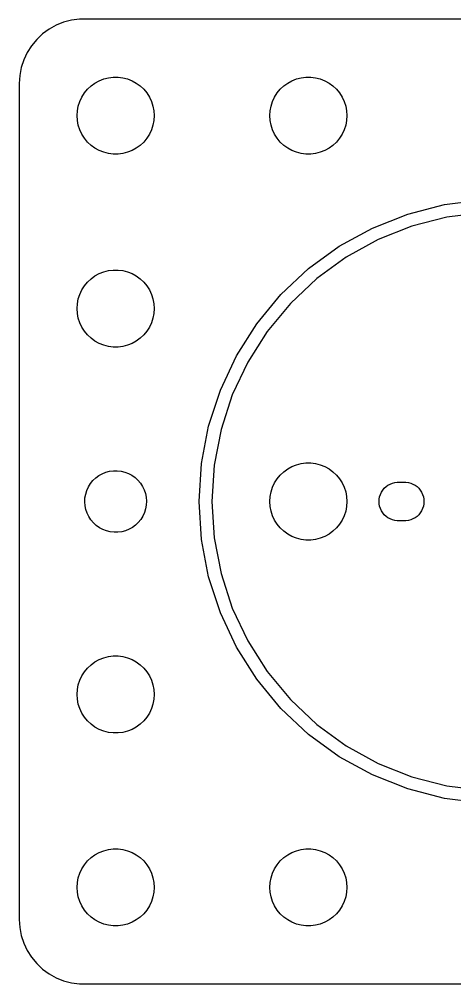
# Model space of a CAD drawing. Header units: metres. Extents: x -38 to 38, y -37 to 289.
# Drawn here: x -37.5 to -3.6, y 214.5 to 289.5 of the extents above; entities that cross this region are included whole.
import ezdxf

# ---------------------------------------------------------------- set-up
doc = ezdxf.new("R2010")
doc.units = ezdxf.units.M

msp = doc.modelspace()

# ---------------------------------------------------------------- linework, layer by layer
for p, q in [((-32.8139, 289.49), (-33.4369, 289.411)), ((32.8139, 289.49), (-32.8139, 289.49)), ((-35.1791, 288.722), (-35.6871, 288.353)), ((-34.6289, 289.024), (-35.1791, 288.722)), ((-34.0451, 289.255), (-34.6289, 289.024)), ((-33.4369, 289.411), (-34.0451, 289.255)), ((-35.6871, 288.353), (-36.1448, 287.923)), ((-36.5451, 287.439), (-36.8815, 286.909)), ((-36.1448, 287.923), (-36.5451, 287.439)), ((-36.8815, 286.909), (-37.1489, 286.341)), ((-37.3429, 285.743), (-37.4606, 285.127)), ((-37.1489, 286.341), (-37.3429, 285.743)), ((-37.4606, 285.127), (-37.5, 284.5)), ((-30.927, 284.853), (-30.5621, 284.947)), ((-30.5621, 284.947), (-30.1884, 284.994)), ((-30.1884, 284.994), (-29.8116, 284.994)), ((-29.8116, 284.994), (-29.4379, 284.947)), ((-29.4379, 284.947), (-29.0729, 284.853)), ((-15.927, 284.853), (-15.5621, 284.947)), ((-15.5621, 284.947), (-15.1884, 284.994)), ((-15.1884, 284.994), (-14.8116, 284.994)), ((-14.8116, 284.994), (-14.4379, 284.947)), ((-14.4379, 284.947), (-14.0729, 284.853)), ((-37.5, 284.5), (-37.5, 219.5)), ((-32.1869, 284.054), (-31.9123, 284.312)), ((-31.9123, 284.312), (-31.6075, 284.533)), ((-31.6075, 284.533), (-31.2773, 284.714)), ((-31.2773, 284.714), (-30.927, 284.853)), ((-29.0729, 284.853), (-28.7227, 284.714)), ((-28.7227, 284.714), (-28.3925, 284.533)), ((-28.3925, 284.533), (-28.0877, 284.312)), ((-28.0877, 284.312), (-27.8131, 284.054)), ((-17.1869, 284.054), (-16.9123, 284.312)), ((-16.9123, 284.312), (-16.6075, 284.533)), ((-16.6075, 284.533), (-16.2773, 284.714)), ((-16.2773, 284.714), (-15.927, 284.853)), ((-14.0729, 284.853), (-13.7227, 284.714)), ((-13.7227, 284.714), (-13.3925, 284.533)), ((-13.3925, 284.533), (-13.0877, 284.312)), ((-13.0877, 284.312), (-12.8131, 284.054)), ((-32.7893, 283.104), (-32.6289, 283.445)), ((-32.6289, 283.445), (-32.427, 283.763)), ((-32.427, 283.763), (-32.1869, 284.054)), ((-27.8131, 284.054), (-27.5729, 283.763)), ((-27.5729, 283.763), (-27.3711, 283.445)), ((-27.3711, 283.445), (-27.2107, 283.104)), ((-17.7893, 283.104), (-17.6289, 283.445)), ((-17.6289, 283.445), (-17.427, 283.763)), ((-17.427, 283.763), (-17.1869, 284.054)), ((-12.8131, 284.054), (-12.5729, 283.763)), ((-12.5729, 283.763), (-12.3711, 283.445)), ((-12.3711, 283.445), (-12.2107, 283.104)), ((-32.9763, 282.376), (-32.9057, 282.746)), ((-32.9057, 282.746), (-32.7893, 283.104)), ((-27.2107, 283.104), (-27.0942, 282.746)), ((-27.0942, 282.746), (-27.0237, 282.376)), ((-17.9763, 282.376), (-17.9057, 282.746)), ((-17.9057, 282.746), (-17.7893, 283.104)), ((-12.2107, 283.104), (-12.0942, 282.746)), ((-12.0942, 282.746), (-12.0237, 282.376)), ((-33, 282), (-32.9763, 282.376)), ((-32.9763, 281.624), (-33, 282)), ((-27.0237, 282.376), (-27, 282)), ((-27, 282), (-27.0237, 281.624)), ((-18, 282), (-17.9763, 282.376)), ((-17.9763, 281.624), (-18, 282)), ((-12.0237, 282.376), (-12, 282)), ((-12, 282), (-12.0237, 281.624)), ((-32.9057, 281.254), (-32.9763, 281.624)), ((-32.7893, 280.896), (-32.9057, 281.254)), ((-27.0942, 281.254), (-27.2107, 280.896)), ((-27.0237, 281.624), (-27.0942, 281.254)), ((-17.9057, 281.254), (-17.9763, 281.624)), ((-17.7893, 280.896), (-17.9057, 281.254)), ((-12.0942, 281.254), (-12.2107, 280.896)), ((-12.0237, 281.624), (-12.0942, 281.254)), ((-32.6289, 280.555), (-32.7893, 280.896)), ((-32.427, 280.237), (-32.6289, 280.555)), ((-27.3711, 280.555), (-27.5729, 280.237)), ((-27.2107, 280.896), (-27.3711, 280.555)), ((-17.6289, 280.555), (-17.7893, 280.896)), ((-17.427, 280.237), (-17.6289, 280.555)), ((-12.3711, 280.555), (-12.5729, 280.237)), ((-12.2107, 280.896), (-12.3711, 280.555)), ((-32.1869, 279.946), (-32.427, 280.237)), ((-31.9123, 279.688), (-32.1869, 279.946)), ((-31.6075, 279.467), (-31.9123, 279.688)), ((-28.0877, 279.688), (-28.3925, 279.467)), ((-27.8131, 279.946), (-28.0877, 279.688)), ((-27.5729, 280.237), (-27.8131, 279.946)), ((-17.1869, 279.946), (-17.427, 280.237)), ((-16.9123, 279.688), (-17.1869, 279.946)), ((-16.6075, 279.467), (-16.9123, 279.688)), ((-13.0877, 279.688), (-13.3925, 279.467)), ((-12.8131, 279.946), (-13.0877, 279.688)), ((-12.5729, 280.237), (-12.8131, 279.946)), ((-31.2773, 279.286), (-31.6075, 279.467)), ((-30.927, 279.147), (-31.2773, 279.286)), ((-30.5621, 279.053), (-30.927, 279.147)), ((-30.1884, 279.006), (-30.5621, 279.053)), ((-29.8116, 279.006), (-30.1884, 279.006)), ((-29.4379, 279.053), (-29.8116, 279.006)), ((-29.0729, 279.147), (-29.4379, 279.053)), ((-28.7227, 279.286), (-29.0729, 279.147)), ((-28.3925, 279.467), (-28.7227, 279.286)), ((-16.2773, 279.286), (-16.6075, 279.467)), ((-15.927, 279.147), (-16.2773, 279.286)), ((-15.5621, 279.053), (-15.927, 279.147)), ((-15.1884, 279.006), (-15.5621, 279.053)), ((-14.8116, 279.006), (-15.1884, 279.006)), ((-14.4379, 279.053), (-14.8116, 279.006)), ((-14.0729, 279.147), (-14.4379, 279.053)), ((-13.7227, 279.286), (-14.0729, 279.147)), ((-13.3925, 279.467), (-13.7227, 279.286)), ((-4.40346, 275.084), (-1.47557, 275.454)), ((-7.26189, 274.35), (-4.40346, 275.084)), ((-1.41278, 274.456), (-4.21606, 274.101)), ((-10.0058, 273.263), (-7.26189, 274.35)), ((-4.21606, 274.101), (-6.95288, 273.399)), ((-12.5919, 271.842), (-10.0058, 273.263)), ((-6.95288, 273.399), (-9.58003, 272.359)), ((-9.58003, 272.359), (-12.0561, 270.997)), ((-14.9795, 270.107), (-12.5919, 271.842)), ((-12.0561, 270.997), (-14.342, 269.337)), ((-30.927, 269.853), (-30.5621, 269.947)), ((-30.5621, 269.947), (-30.1884, 269.994)), ((-30.1884, 269.994), (-29.8116, 269.994)), ((-29.8116, 269.994), (-29.4379, 269.947)), ((-29.4379, 269.947), (-29.0729, 269.853)), ((-17.1308, 268.087), (-14.9795, 270.107)), ((-32.1869, 269.054), (-31.9123, 269.312)), ((-31.9123, 269.312), (-31.6075, 269.533)), ((-31.6075, 269.533), (-31.2773, 269.714)), ((-31.2773, 269.714), (-30.927, 269.853)), ((-29.0729, 269.853), (-28.7227, 269.714)), ((-28.7227, 269.714), (-28.3925, 269.533)), ((-28.3925, 269.533), (-28.0877, 269.312)), ((-28.0877, 269.312), (-27.8131, 269.054)), ((-14.342, 269.337), (-16.4018, 267.402)), ((-32.7893, 268.104), (-32.6289, 268.445)), ((-32.6289, 268.445), (-32.427, 268.763)), ((-32.427, 268.763), (-32.1869, 269.054)), ((-27.8131, 269.054), (-27.5729, 268.763)), ((-27.5729, 268.763), (-27.3711, 268.445)), ((-27.3711, 268.445), (-27.2107, 268.104)), ((-32.9763, 267.376), (-32.9057, 267.746)), ((-32.9057, 267.746), (-32.7893, 268.104)), ((-27.2107, 268.104), (-27.0942, 267.746)), ((-27.0942, 267.746), (-27.0237, 267.376)), ((-19.0119, 265.813), (-17.1308, 268.087)), ((-33, 267), (-32.9763, 267.376)), ((-32.9763, 266.624), (-33, 267)), ((-27.0237, 267.376), (-27, 267)), ((-27, 267), (-27.0237, 266.624)), ((-16.4018, 267.402), (-18.2029, 265.225)), ((-32.9057, 266.254), (-32.9763, 266.624)), ((-32.7893, 265.896), (-32.9057, 266.254)), ((-27.0942, 266.254), (-27.2107, 265.896)), ((-27.0237, 266.624), (-27.0942, 266.254)), ((-32.6289, 265.555), (-32.7893, 265.896)), ((-32.427, 265.237), (-32.6289, 265.555)), ((-27.3711, 265.555), (-27.5729, 265.237)), ((-27.2107, 265.896), (-27.3711, 265.555)), ((-20.5932, 263.321), (-19.0119, 265.813)), ((-32.1869, 264.946), (-32.427, 265.237)), ((-31.9123, 264.688), (-32.1869, 264.946)), ((-31.6075, 264.467), (-31.9123, 264.688)), ((-28.0877, 264.688), (-28.3925, 264.467)), ((-27.8131, 264.946), (-28.0877, 264.688)), ((-27.5729, 265.237), (-27.8131, 264.946)), ((-18.2029, 265.225), (-19.7169, 262.839)), ((-31.2773, 264.286), (-31.6075, 264.467)), ((-30.927, 264.147), (-31.2773, 264.286)), ((-30.5621, 264.053), (-30.927, 264.147)), ((-30.1884, 264.006), (-30.5621, 264.053)), ((-29.8116, 264.006), (-30.1884, 264.006)), ((-29.4379, 264.053), (-29.8116, 264.006)), ((-29.0729, 264.147), (-29.4379, 264.053)), ((-28.7227, 264.286), (-29.0729, 264.147)), ((-28.3925, 264.467), (-28.7227, 264.286)), ((-21.8497, 260.651), (-20.5932, 263.321)), ((-19.7169, 262.839), (-20.92, 260.283)), ((-22.7617, 257.844), (-21.8497, 260.651)), ((-20.92, 260.283), (-21.7931, 257.596)), ((-23.3147, 254.945), (-22.7617, 257.844)), ((-21.7931, 257.596), (-22.3226, 254.82)), ((-23.5, 252), (-23.3147, 254.945)), ((-15.927, 254.853), (-15.5621, 254.947)), ((-15.5621, 254.947), (-15.1884, 254.994)), ((-15.1884, 254.994), (-14.8116, 254.994)), ((-14.8116, 254.994), (-14.4379, 254.947)), ((-14.4379, 254.947), (-14.0729, 254.853)), ((-31.0445, 254.161), (-30.7655, 254.275)), ((-30.7655, 254.275), (-30.4744, 254.353)), ((-30.4744, 254.353), (-30.1758, 254.394)), ((-30.1758, 254.394), (-29.8744, 254.397)), ((-29.8744, 254.397), (-29.575, 254.362)), ((-29.575, 254.362), (-29.2823, 254.29)), ((-29.2823, 254.29), (-29.0009, 254.182)), ((-22.3226, 254.82), (-22.5, 252)), ((-17.1869, 254.054), (-16.9123, 254.312)), ((-16.9123, 254.312), (-16.6075, 254.533)), ((-16.6075, 254.533), (-16.2773, 254.714)), ((-16.2773, 254.714), (-15.927, 254.853)), ((-14.0729, 254.853), (-13.7227, 254.714)), ((-13.7227, 254.714), (-13.3925, 254.533)), ((-13.3925, 254.533), (-13.0877, 254.312)), ((-13.0877, 254.312), (-12.8131, 254.054)), ((-31.9563, 253.39), (-31.7666, 253.624)), ((-31.7666, 253.624), (-31.5491, 253.833)), ((-31.5491, 253.833), (-31.3071, 254.013)), ((-31.3071, 254.013), (-31.0445, 254.161)), ((-29.0009, 254.182), (-28.7353, 254.04)), ((-28.7353, 254.04), (-28.4896, 253.865)), ((-28.4896, 253.865), (-28.2678, 253.661)), ((-28.2678, 253.661), (-28.0732, 253.431)), ((-17.7893, 253.104), (-17.6289, 253.445)), ((-17.6289, 253.445), (-17.427, 253.763)), ((-17.427, 253.763), (-17.1869, 254.054)), ((-12.8131, 254.054), (-12.5729, 253.763)), ((-12.5729, 253.763), (-12.3711, 253.445)), ((-12.3711, 253.445), (-12.2107, 253.104)), ((-8.46352, 253.427), (-8.28107, 253.473)), ((-8.28107, 253.473), (-8.09418, 253.497)), ((-8.09418, 253.497), (-7.40581, 253.497)), ((-7.40581, 253.497), (-7.21892, 253.473)), ((-7.21892, 253.473), (-7.03647, 253.427)), ((-32.3307, 252.572), (-32.2406, 252.86)), ((-32.2406, 252.86), (-32.1151, 253.134)), ((-32.1151, 253.134), (-31.9563, 253.39)), ((-28.0732, 253.431), (-27.9091, 253.178)), ((-27.9091, 253.178), (-27.7779, 252.907)), ((-27.7779, 252.907), (-27.6818, 252.621)), ((-17.9763, 252.376), (-17.9057, 252.746)), ((-17.9057, 252.746), (-17.7893, 253.104)), ((-12.2107, 253.104), (-12.0942, 252.746)), ((-12.0942, 252.746), (-12.0237, 252.376)), ((-9.39465, 252.552), (-9.31445, 252.723)), ((-9.31445, 252.723), (-9.21352, 252.882)), ((-9.21352, 252.882), (-9.09344, 253.027)), ((-9.09344, 253.027), (-8.95613, 253.156)), ((-8.95613, 253.156), (-8.80373, 253.266)), ((-8.80373, 253.266), (-8.63866, 253.357)), ((-8.63866, 253.357), (-8.46352, 253.427)), ((-7.03647, 253.427), (-6.86133, 253.357)), ((-6.86133, 253.357), (-6.69626, 253.266)), ((-6.69626, 253.266), (-6.54385, 253.156)), ((-6.54385, 253.156), (-6.40654, 253.027)), ((-6.40654, 253.027), (-6.28647, 252.882)), ((-6.28647, 252.882), (-6.18553, 252.723)), ((-6.18553, 252.723), (-6.10533, 252.552)), ((-32.3999, 251.975), (-32.3841, 252.276)), ((-32.3778, 251.674), (-32.3999, 251.975)), ((-32.3841, 252.276), (-32.3307, 252.572)), ((-27.6818, 252.621), (-27.6222, 252.326)), ((-27.6222, 252.326), (-27.6001, 252.025)), ((-27.6001, 252.025), (-27.6159, 251.724)), ((-23.3147, 249.055), (-23.5, 252)), ((-22.5, 252), (-22.3226, 249.18)), ((-18, 252), (-17.9763, 252.376)), ((-17.9763, 251.624), (-18, 252)), ((-12.0237, 252.376), (-12, 252)), ((-12, 252), (-12.0237, 251.624)), ((-9.5, 252), (-9.48816, 252.188)), ((-9.48816, 251.812), (-9.5, 252)), ((-9.48816, 252.188), (-9.45287, 252.373)), ((-9.45287, 252.373), (-9.39465, 252.552)), ((-6.10533, 252.552), (-6.04712, 252.373)), ((-6.04712, 252.373), (-6.01183, 252.188)), ((-6.01183, 252.188), (-6, 252)), ((-6, 252), (-6.01183, 251.812)), ((-32.3182, 251.379), (-32.3778, 251.674)), ((-32.2221, 251.093), (-32.3182, 251.379)), ((-27.6693, 251.428), (-27.7594, 251.14)), ((-27.6159, 251.724), (-27.6693, 251.428)), ((-17.9057, 251.254), (-17.9763, 251.624)), ((-17.7893, 250.896), (-17.9057, 251.254)), ((-12.0942, 251.254), (-12.2107, 250.896)), ((-12.0237, 251.624), (-12.0942, 251.254)), ((-9.45287, 251.627), (-9.48816, 251.812)), ((-9.39465, 251.448), (-9.45287, 251.627)), ((-9.31445, 251.277), (-9.39465, 251.448)), ((-9.21352, 251.118), (-9.31445, 251.277)), ((-6.18553, 251.277), (-6.28647, 251.118)), ((-6.10533, 251.448), (-6.18553, 251.277)), ((-6.04712, 251.627), (-6.10533, 251.448)), ((-6.01183, 251.812), (-6.04712, 251.627)), ((-32.0909, 250.822), (-32.2221, 251.093)), ((-31.9268, 250.569), (-32.0909, 250.822)), ((-31.7322, 250.339), (-31.9268, 250.569)), ((-28.0437, 250.61), (-28.2334, 250.376)), ((-27.8849, 250.866), (-28.0437, 250.61)), ((-27.7594, 251.14), (-27.8849, 250.866)), ((-17.6289, 250.555), (-17.7893, 250.896)), ((-17.427, 250.237), (-17.6289, 250.555)), ((-12.3711, 250.555), (-12.5729, 250.237)), ((-12.2107, 250.896), (-12.3711, 250.555)), ((-9.09344, 250.973), (-9.21352, 251.118)), ((-8.95613, 250.844), (-9.09344, 250.973)), ((-8.80373, 250.734), (-8.95613, 250.844)), ((-8.63866, 250.643), (-8.80373, 250.734)), ((-8.46352, 250.573), (-8.63866, 250.643)), ((-8.28107, 250.527), (-8.46352, 250.573)), ((-8.09418, 250.503), (-8.28107, 250.527)), ((-7.40581, 250.503), (-8.09418, 250.503)), ((-7.21892, 250.527), (-7.40581, 250.503)), ((-7.03647, 250.573), (-7.21892, 250.527)), ((-6.86133, 250.643), (-7.03647, 250.573)), ((-6.69626, 250.734), (-6.86133, 250.643)), ((-6.54385, 250.844), (-6.69626, 250.734)), ((-6.40654, 250.973), (-6.54385, 250.844)), ((-6.28647, 251.118), (-6.40654, 250.973)), ((-31.5104, 250.135), (-31.7322, 250.339)), ((-31.2647, 249.96), (-31.5104, 250.135)), ((-30.9991, 249.818), (-31.2647, 249.96)), ((-30.7177, 249.71), (-30.9991, 249.818)), ((-30.425, 249.638), (-30.7177, 249.71)), ((-29.2345, 249.725), (-29.5256, 249.647)), ((-28.9554, 249.839), (-29.2345, 249.725)), ((-28.6929, 249.987), (-28.9554, 249.839)), ((-28.4509, 250.167), (-28.6929, 249.987)), ((-28.2334, 250.376), (-28.4509, 250.167)), ((-17.1869, 249.946), (-17.427, 250.237)), ((-16.9123, 249.688), (-17.1869, 249.946)), ((-16.6075, 249.467), (-16.9123, 249.688)), ((-13.0877, 249.688), (-13.3925, 249.467)), ((-12.8131, 249.946), (-13.0877, 249.688)), ((-12.5729, 250.237), (-12.8131, 249.946)), ((-30.1256, 249.603), (-30.425, 249.638)), ((-29.8242, 249.606), (-30.1256, 249.603)), ((-29.5256, 249.647), (-29.8242, 249.606)), ((-22.7617, 246.156), (-23.3147, 249.055)), ((-22.3226, 249.18), (-21.7931, 246.404)), ((-16.2773, 249.286), (-16.6075, 249.467)), ((-15.927, 249.147), (-16.2773, 249.286)), ((-15.5621, 249.053), (-15.927, 249.147)), ((-15.1884, 249.006), (-15.5621, 249.053)), ((-14.8116, 249.006), (-15.1884, 249.006)), ((-14.4379, 249.053), (-14.8116, 249.006)), ((-14.0729, 249.147), (-14.4379, 249.053)), ((-13.7227, 249.286), (-14.0729, 249.147)), ((-13.3925, 249.467), (-13.7227, 249.286)), ((-21.8497, 243.349), (-22.7617, 246.156)), ((-21.7931, 246.404), (-20.92, 243.717)), ((-20.92, 243.717), (-19.7169, 241.161)), ((-20.5932, 240.679), (-21.8497, 243.349)), ((-19.7169, 241.161), (-18.2029, 238.775)), ((-30.927, 239.853), (-30.5621, 239.947)), ((-30.5621, 239.947), (-30.1884, 239.994)), ((-30.1884, 239.994), (-29.8116, 239.994)), ((-29.8116, 239.994), (-29.4379, 239.947)), ((-29.4379, 239.947), (-29.0729, 239.853)), ((-19.0119, 238.187), (-20.5932, 240.679)), ((-32.1869, 239.054), (-31.9123, 239.312)), ((-31.9123, 239.312), (-31.6075, 239.533)), ((-31.6075, 239.533), (-31.2773, 239.714)), ((-31.2773, 239.714), (-30.927, 239.853)), ((-29.0729, 239.853), (-28.7227, 239.714)), ((-28.7227, 239.714), (-28.3925, 239.533)), ((-28.3925, 239.533), (-28.0877, 239.312)), ((-28.0877, 239.312), (-27.8131, 239.054)), ((-32.7893, 238.104), (-32.6289, 238.445)), ((-32.6289, 238.445), (-32.427, 238.763)), ((-32.427, 238.763), (-32.1869, 239.054)), ((-27.8131, 239.054), (-27.5729, 238.763)), ((-27.5729, 238.763), (-27.3711, 238.445)), ((-27.3711, 238.445), (-27.2107, 238.104)), ((-18.2029, 238.775), (-16.4018, 236.598)), ((-32.9763, 237.376), (-32.9057, 237.746)), ((-32.9057, 237.746), (-32.7893, 238.104)), ((-27.2107, 238.104), (-27.0942, 237.746)), ((-27.0942, 237.746), (-27.0237, 237.376)), ((-17.1308, 235.913), (-19.0119, 238.187)), ((-33, 237), (-32.9763, 237.376)), ((-32.9763, 236.624), (-33, 237)), ((-27.0237, 237.376), (-27, 237)), ((-27, 237), (-27.0237, 236.624)), ((-32.9057, 236.254), (-32.9763, 236.624)), ((-32.7893, 235.896), (-32.9057, 236.254)), ((-27.0942, 236.254), (-27.2107, 235.896)), ((-27.0237, 236.624), (-27.0942, 236.254)), ((-16.4018, 236.598), (-14.342, 234.663)), ((-32.6289, 235.555), (-32.7893, 235.896)), ((-32.427, 235.237), (-32.6289, 235.555)), ((-27.3711, 235.555), (-27.5729, 235.237)), ((-27.2107, 235.896), (-27.3711, 235.555)), ((-14.9795, 233.893), (-17.1308, 235.913)), ((-32.1869, 234.946), (-32.427, 235.237)), ((-31.9123, 234.688), (-32.1869, 234.946)), ((-31.6075, 234.467), (-31.9123, 234.688)), ((-28.0877, 234.688), (-28.3925, 234.467)), ((-27.8131, 234.946), (-28.0877, 234.688)), ((-27.5729, 235.237), (-27.8131, 234.946)), ((-31.2773, 234.286), (-31.6075, 234.467)), ((-30.927, 234.147), (-31.2773, 234.286)), ((-30.5621, 234.053), (-30.927, 234.147)), ((-30.1884, 234.006), (-30.5621, 234.053)), ((-29.8116, 234.006), (-30.1884, 234.006)), ((-29.4379, 234.053), (-29.8116, 234.006)), ((-29.0729, 234.147), (-29.4379, 234.053)), ((-28.7227, 234.286), (-29.0729, 234.147)), ((-28.3925, 234.467), (-28.7227, 234.286)), ((-14.342, 234.663), (-12.0561, 233.003)), ((-12.5919, 232.158), (-14.9795, 233.893)), ((-12.0561, 233.003), (-9.58003, 231.641)), ((-10.0058, 230.737), (-12.5919, 232.158)), ((-9.58003, 231.641), (-6.95288, 230.601)), ((-7.26189, 229.65), (-10.0058, 230.737)), ((-6.95288, 230.601), (-4.21606, 229.899)), ((-4.40346, 228.916), (-7.26189, 229.65)), ((-4.21606, 229.899), (-1.41278, 229.544)), ((-1.47557, 228.546), (-4.40346, 228.916)), ((-30.927, 224.853), (-30.5621, 224.947)), ((-30.5621, 224.947), (-30.1884, 224.994)), ((-30.1884, 224.994), (-29.8116, 224.994)), ((-29.8116, 224.994), (-29.4379, 224.947)), ((-29.4379, 224.947), (-29.0729, 224.853)), ((-15.927, 224.853), (-15.5621, 224.947)), ((-15.5621, 224.947), (-15.1884, 224.994)), ((-15.1884, 224.994), (-14.8116, 224.994)), ((-14.8116, 224.994), (-14.4379, 224.947)), ((-14.4379, 224.947), (-14.0729, 224.853)), ((-32.1869, 224.054), (-31.9123, 224.312)), ((-31.9123, 224.312), (-31.6075, 224.533)), ((-31.6075, 224.533), (-31.2773, 224.714)), ((-31.2773, 224.714), (-30.927, 224.853)), ((-29.0729, 224.853), (-28.7227, 224.714)), ((-28.7227, 224.714), (-28.3925, 224.533)), ((-28.3925, 224.533), (-28.0877, 224.312)), ((-28.0877, 224.312), (-27.8131, 224.054)), ((-17.1869, 224.054), (-16.9123, 224.312)), ((-16.9123, 224.312), (-16.6075, 224.533)), ((-16.6075, 224.533), (-16.2773, 224.714)), ((-16.2773, 224.714), (-15.927, 224.853)), ((-14.0729, 224.853), (-13.7227, 224.714)), ((-13.7227, 224.714), (-13.3925, 224.533)), ((-13.3925, 224.533), (-13.0877, 224.312)), ((-13.0877, 224.312), (-12.8131, 224.054)), ((-32.7893, 223.104), (-32.6289, 223.445)), ((-32.6289, 223.445), (-32.427, 223.763)), ((-32.427, 223.763), (-32.1869, 224.054)), ((-27.8131, 224.054), (-27.5729, 223.763)), ((-27.5729, 223.763), (-27.3711, 223.445)), ((-27.3711, 223.445), (-27.2107, 223.104)), ((-17.7893, 223.104), (-17.6289, 223.445)), ((-17.6289, 223.445), (-17.427, 223.763)), ((-17.427, 223.763), (-17.1869, 224.054)), ((-12.8131, 224.054), (-12.5729, 223.763)), ((-12.5729, 223.763), (-12.3711, 223.445)), ((-12.3711, 223.445), (-12.2107, 223.104)), ((-32.9763, 222.376), (-32.9057, 222.746)), ((-32.9057, 222.746), (-32.7893, 223.104)), ((-27.2107, 223.104), (-27.0942, 222.746)), ((-27.0942, 222.746), (-27.0237, 222.376)), ((-17.9763, 222.376), (-17.9057, 222.746)), ((-17.9057, 222.746), (-17.7893, 223.104)), ((-12.2107, 223.104), (-12.0942, 222.746)), ((-12.0942, 222.746), (-12.0237, 222.376)), ((-33, 222), (-32.9763, 222.376)), ((-32.9763, 221.624), (-33, 222)), ((-27.0237, 222.376), (-27, 222)), ((-27, 222), (-27.0237, 221.624)), ((-18, 222), (-17.9763, 222.376)), ((-17.9763, 221.624), (-18, 222)), ((-12.0237, 222.376), (-12, 222)), ((-12, 222), (-12.0237, 221.624)), ((-32.9057, 221.254), (-32.9763, 221.624)), ((-32.7893, 220.896), (-32.9057, 221.254)), ((-27.0942, 221.254), (-27.2107, 220.896)), ((-27.0237, 221.624), (-27.0942, 221.254)), ((-17.9057, 221.254), (-17.9763, 221.624)), ((-17.7893, 220.896), (-17.9057, 221.254)), ((-12.0942, 221.254), (-12.2107, 220.896)), ((-12.0237, 221.624), (-12.0942, 221.254)), ((-32.6289, 220.555), (-32.7893, 220.896)), ((-32.427, 220.237), (-32.6289, 220.555)), ((-27.3711, 220.555), (-27.5729, 220.237)), ((-27.2107, 220.896), (-27.3711, 220.555)), ((-17.6289, 220.555), (-17.7893, 220.896)), ((-17.427, 220.237), (-17.6289, 220.555)), ((-12.3711, 220.555), (-12.5729, 220.237)), ((-12.2107, 220.896), (-12.3711, 220.555)), ((-32.1869, 219.946), (-32.427, 220.237)), ((-31.9123, 219.688), (-32.1869, 219.946)), ((-27.8131, 219.946), (-28.0877, 219.688)), ((-27.5729, 220.237), (-27.8131, 219.946)), ((-17.1869, 219.946), (-17.427, 220.237)), ((-16.9123, 219.688), (-17.1869, 219.946)), ((-12.8131, 219.946), (-13.0877, 219.688)), ((-12.5729, 220.237), (-12.8131, 219.946)), ((-37.5, 219.5), (-37.4606, 218.873)), ((-31.6075, 219.467), (-31.9123, 219.688)), ((-31.2773, 219.286), (-31.6075, 219.467)), ((-30.927, 219.147), (-31.2773, 219.286)), ((-30.5621, 219.053), (-30.927, 219.147)), ((-30.1884, 219.006), (-30.5621, 219.053)), ((-29.8116, 219.006), (-30.1884, 219.006)), ((-29.4379, 219.053), (-29.8116, 219.006)), ((-29.0729, 219.147), (-29.4379, 219.053)), ((-28.7227, 219.286), (-29.0729, 219.147)), ((-28.3925, 219.467), (-28.7227, 219.286)), ((-28.0877, 219.688), (-28.3925, 219.467)), ((-16.6075, 219.467), (-16.9123, 219.688)), ((-16.2773, 219.286), (-16.6075, 219.467)), ((-15.927, 219.147), (-16.2773, 219.286)), ((-15.5621, 219.053), (-15.927, 219.147)), ((-15.1884, 219.006), (-15.5621, 219.053)), ((-14.8116, 219.006), (-15.1884, 219.006)), ((-14.4379, 219.053), (-14.8116, 219.006)), ((-14.0729, 219.147), (-14.4379, 219.053)), ((-13.7227, 219.286), (-14.0729, 219.147)), ((-13.3925, 219.467), (-13.7227, 219.286)), ((-13.0877, 219.688), (-13.3925, 219.467)), ((-37.4606, 218.873), (-37.3429, 218.257)), ((-37.3429, 218.257), (-37.1489, 217.659)), ((-37.1489, 217.659), (-36.8815, 217.091)), ((-36.8815, 217.091), (-36.5451, 216.561)), ((-36.5451, 216.561), (-36.1448, 216.077)), ((-36.1448, 216.077), (-35.6871, 215.647)), ((-35.6871, 215.647), (-35.1791, 215.278)), ((-35.1791, 215.278), (-34.6289, 214.976)), ((-34.6289, 214.976), (-34.0451, 214.745)), ((-34.0451, 214.745), (-33.4369, 214.589)), ((-33.4369, 214.589), (-32.8139, 214.51)), ((-32.8139, 214.51), (32.8139, 214.51))]:
    msp.add_line(p, q)

doc.saveas('drawing.dxf')
